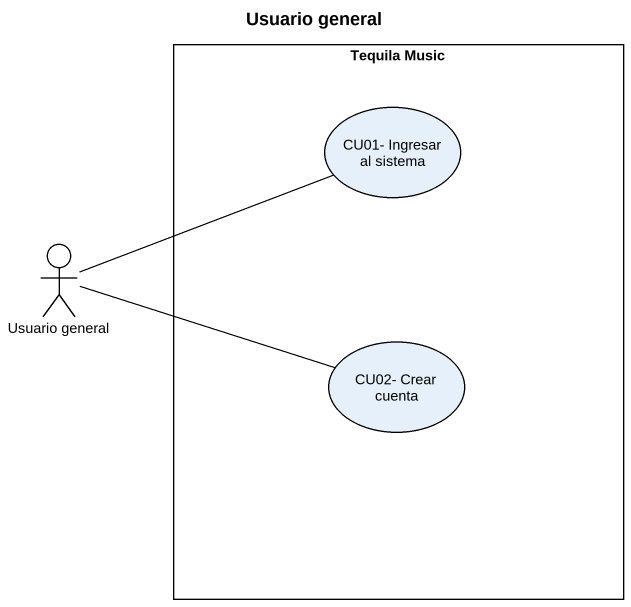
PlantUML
@startuml
title Usuario general
rectangle "Tequila Music" as Tequila_Music {
  usecase "CU01- Ingresar al sistema" as CU01_Ingresar_al_sistema
  usecase "CU02- Crear cuenta" as CU02_Crear_cuenta
}
actor "Usuario general" as Usuario_general
Usuario_general -right- CU01_Ingresar_al_sistema
Usuario_general -right- CU02_Crear_cuenta
@enduml
